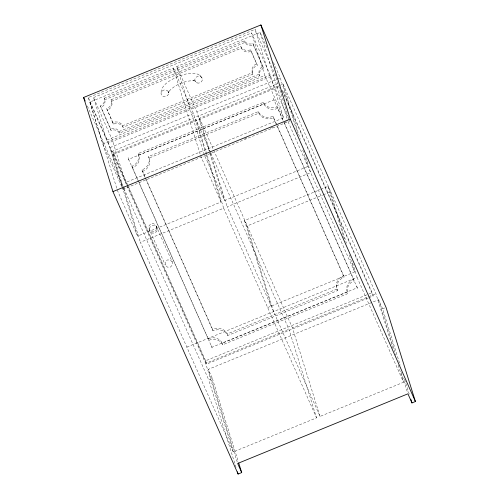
<?xml version="1.0" encoding="UTF-8"?>
<svg xmlns="http://www.w3.org/2000/svg" width="499" height="499" viewBox="0 0 499 499"><rect width="100%" height="100%" fill="white"/><g stroke="black" fill="none" stroke-linecap="round" stroke-linejoin="round"><path stroke-width="0.37" stroke-dasharray="2.5 1.87" d="M284.499 123.234L353.598 279.159L351.352 280.394A11.508 9.949 -17.3 0 0 346.686 289.913L347.753 293.618L222.722 344.772A10.916 9.437 -17.3 0 0 208.807 340.256L131.929 166.304A10.916 9.437 -17.3 0 0 138.186 153.536L263.329 102.345A10.916 9.437 -17.3 0 0 277.244 106.855L283.239 120.384M121.631 186.464L102.744 143.843L88.304 97.555L255.008 29.36L275.155 74.825L288.672 118.176M93.513 97.579L251.552 32.928L270.333 75.318L283.6 117.851L125.561 182.497L112.3 139.97L93.513 97.579L106.774 140.107L264.813 75.455L251.552 32.928M206.174 154.366L221.032 201.989L137.643 236.102L117.496 190.637L89.876 102.083L173.265 67.97L193.412 113.435L205.944 153.617M302.806 150.074L307.908 166.448L224.556 200.548L204.415 155.083L176.796 66.529L260.147 32.429L267.701 49.476M104.129 98.259L244.566 40.806A6.537 5.651 -17.3 0 0 252.899 43.507L263.566 68.032A6.537 5.651 -17.3 0 0 259.817 75.68L119.38 133.127A6.537 5.651 -17.3 0 0 111.046 130.426L100.38 105.9A6.537 5.651 -17.3 0 0 104.129 98.259L104.615 99.812A6.537 5.651 -17.3 0 1 100.867 107.46M104.615 99.812L245.053 42.365A6.537 5.651 -17.3 0 0 253.386 45.066L263.566 68.032M111.059 99.744L240.867 46.644A7.672 6.63 -17.3 0 0 250.648 49.813L257.272 65.219A7.672 6.63 -17.3 0 0 252.874 74.195L123.078 127.295A7.672 6.63 -17.3 0 0 113.298 124.12L106.798 108.663A7.672 6.63 -17.3 0 0 111.514 101.291L111.059 99.744L112.001 102.85A7.672 6.63 -17.3 0 1 107.285 110.217L107.154 110.254M111.545 101.303L241.354 48.197A7.672 6.63 -17.3 0 0 251.134 51.372L257.272 65.219M106.667 108.701L112.811 122.567A7.672 6.63 -17.3 0 1 122.592 125.736L252.388 72.642A7.672 6.63 -17.3 0 1 256.785 63.666M100.38 105.9L110.56 128.873A6.537 5.651 -17.3 0 1 118.893 131.574L259.33 74.12A6.537 5.651 -17.3 0 1 263.079 66.479M102.744 143.843L270.333 75.318M121.974 186.37L108.451 143.02L275.155 74.825M193.412 113.435L110.023 147.548L122.093 186.246M209.006 150.686L196.943 111.988L276.702 79.36M277.419 79.067L280.288 77.894L273.053 61.552M126.946 184.299L113.722 154.447L112.687 151.135L277.8 83.589M210.516 152.338L196.032 119.648L112.755 153.717L123.434 187.948M210.21 152.445L199.531 118.213L278.704 85.828M279.428 85.535L283.027 84.063L375.928 293.711L393.337 349.525M113.722 154.447L278.829 86.907M131.929 166.304L132.41 167.857A10.916 9.437 -17.3 0 0 138.672 155.089L263.809 103.898A10.916 9.437 -17.3 0 0 277.731 108.414L277.244 106.855M144.984 177.207L141.978 169.966A11.508 9.949 -17.3 0 0 148.577 156.505L258.351 111.595A11.508 9.949 -17.3 0 0 273.028 116.354L276.808 124.887M142.465 171.525A11.508 9.949 -17.3 0 0 149.064 158.058L258.838 113.154A11.508 9.949 -17.3 0 0 273.514 117.914L276.664 125.018M122.529 188.578L124.681 187.699M244.653 138.622L246.805 137.743M270.52 128.037L272.672 127.158M284.168 122.455L286.326 121.575M122.891 189.308L289.588 121.114L288.902 118.905M210.834 153.05L288.933 329.296L316.553 417.856L233.276 451.919L140.375 242.271L223.652 208.202L196.032 119.648M398.208 365.149L403.548 382.265L320.059 416.422L227.151 206.773L310.646 172.617L305.768 156.985M271.175 306.118L244.498 220.57L320.071 189.657M320.788 189.358L327.986 186.414L330.413 191.897L346.425 243.225M273.602 311.594L246.924 226.053L322.497 195.134M323.221 194.841L330.413 191.897M267.676 307.546L354.664 271.961L349.1 254.11M186.826 347.098L357.097 277.444L351.995 261.077M146.07 179.21L212.537 329.203A11.508 9.949 -17.3 0 1 227.213 333.962L336.987 289.052A11.508 9.949 -17.3 0 1 343.586 275.591L277.12 125.598M145.296 177.918L213.023 330.756A11.508 9.949 -17.3 0 1 227.7 335.515L337.474 290.611A11.508 9.949 -17.3 0 1 344.073 277.145L343.586 275.591M208.32 338.696A10.916 9.437 -17.3 0 1 222.242 343.212L347.273 292.065L347.753 293.618M368.131 298.028L206.623 364.102L205.594 360.789L372.142 292.651L282.072 89.396M233.276 451.919L205.657 363.366L288.933 329.296M320.059 416.422L292.439 327.868L368.012 296.949M368.73 296.656L375.928 293.711M368.848 297.735L373.177 295.963L372.142 292.651M237.206 461.987L208.314 369.347L378.573 299.699L382.608 308.812L400.173 365.137M236.033 467.382L208.757 379.926L212.349 378.46L208.314 369.347M382.608 308.812L384.673 307.964M202.126 78.193C197.267 69.866 185.485 73.808 178.28 76.409C171.132 79.715 160.591 84.537 161.04 93.824M199.762 75.156L200.186 75.524M200.417 75.729L200.847 76.11M172.305 262L170.147 259.935L167.209 259.991L165.206 262.125L165.319 265.094L167.477 267.152L170.415 267.102L172.417 264.963L172.305 262L156.181 226.122L153.91 223.783L150.923 223.727L148.964 225.985L149.195 229.222L165.319 265.094M156.842 227.712C155.233 222.174 158.239 232.59 153.492 231.873C150.997 232.989 147.922 226.796 150.137 231.199C152.176 235.553 159.144 231.979 156.842 227.712C155.021 222.934 147.498 226.24 149.856 230.806M282.478 91.292L373.177 295.963M288.958 119.691L269.441 75.648L255.008 29.36M288.079 121.694L354.664 271.961M357.097 277.444L403.548 382.265M264.813 75.455L283.6 117.851M276.976 125.729L344.073 277.145M176.796 66.529L196.943 111.988M199.531 118.213L213.391 149.482M213.703 150.193L292.439 327.868M244.498 220.57L246.924 226.053M221.032 201.989L200.885 156.524L173.265 67.97M223.652 208.202L316.553 417.856M141.978 169.966L145.758 178.499M138.41 181.393L128.611 159.318L273.97 99.856L357.247 287.78L211.894 347.248L138.71 182.098M112.687 151.135L128.118 185.959M128.43 186.67L205.594 360.789M127.264 185.01L206.623 364.102M88.304 97.555L108.451 143.02M89.876 102.083L205.657 363.366M87.375 106.013L123.633 187.836M123.952 188.547L208.757 379.926M195.053 81.144L194.722 80.476L195.62 81.537L193.256 80.657L194.011 80.738C184.861 80.501 175.43 84.481 169.136 91.124L169.591 90.537L168.475 92.87L168.506 91.997L168.618 92.758A3.836 3.387 -13.9 0 1 163.26 96.482A3.836 3.387 -13.9 0 1 162.605 90.643A3.836 3.387 -13.9 0 1 168.618 92.758M404.564 379.215L409.423 394.778M378.573 299.699L395.907 355.282M401.221 372.329L407.695 393.081M327.986 186.414L344.46 239.233M356.735 286.127L357.764 289.439M353.598 279.159L354.084 280.712L351.839 281.947A11.508 9.949 -17.3 0 0 347.167 291.466M283.027 84.063L300.198 139.127M280.288 77.894L297.697 133.707M260.147 32.429L287.761 120.983M336.987 289.052L337.474 290.611M273.458 98.197L274.487 101.515M252.899 43.507L253.386 45.066M273.028 116.354L273.514 117.914M259.33 74.12L259.817 75.68M250.648 49.813L251.134 51.372M244.566 40.806L245.053 42.365M263.329 102.345L263.809 103.898M252.388 72.642L252.874 74.195M240.867 46.644L241.354 48.197M258.351 111.595L258.838 113.154M210.441 153.193L227.151 206.773M209.936 153.661L224.556 200.548M227.213 333.962L227.7 335.515M222.242 343.212L222.722 344.772M212.537 329.203L213.023 330.756M211.376 345.589L212.406 348.901M148.577 156.505L149.064 158.058M212.349 378.46L238.235 461.463M138.186 153.536L138.672 155.089M122.592 125.736L123.078 127.295M128.1 157.665L129.129 160.977M118.893 131.574L119.38 133.127M112.811 122.567L113.298 124.12M110.56 128.873L111.046 130.426M123.665 188.691L140.375 242.271M122.324 186.988L137.643 236.102M168.593 92.072L168.506 92.477L168.737 91.641L168.593 92.072M197.036 82.921A3.836 3.393 -20.4 0 0 202.351 79.048A3.836 3.393 -20.4 0 0 196.375 77.039A3.836 3.393 -20.4 0 0 197.036 82.921"/><path stroke-width="0.75" d="M83.595 97.48L260.89 24.95L386.051 307.403L415.405 401.52L411.962 402.93L407.926 393.817L237.667 463.471L241.703 472.584L238.11 474.05L112.949 191.597L83.595 97.48L85.167 101.035M112.949 191.597L290.243 119.074L260.89 24.95M290.243 119.074L415.405 401.52M410.808 399.225L411.962 402.93M238.697 462.947L241.703 472.584M237.418 471.829L238.11 474.05"/></g></svg>
